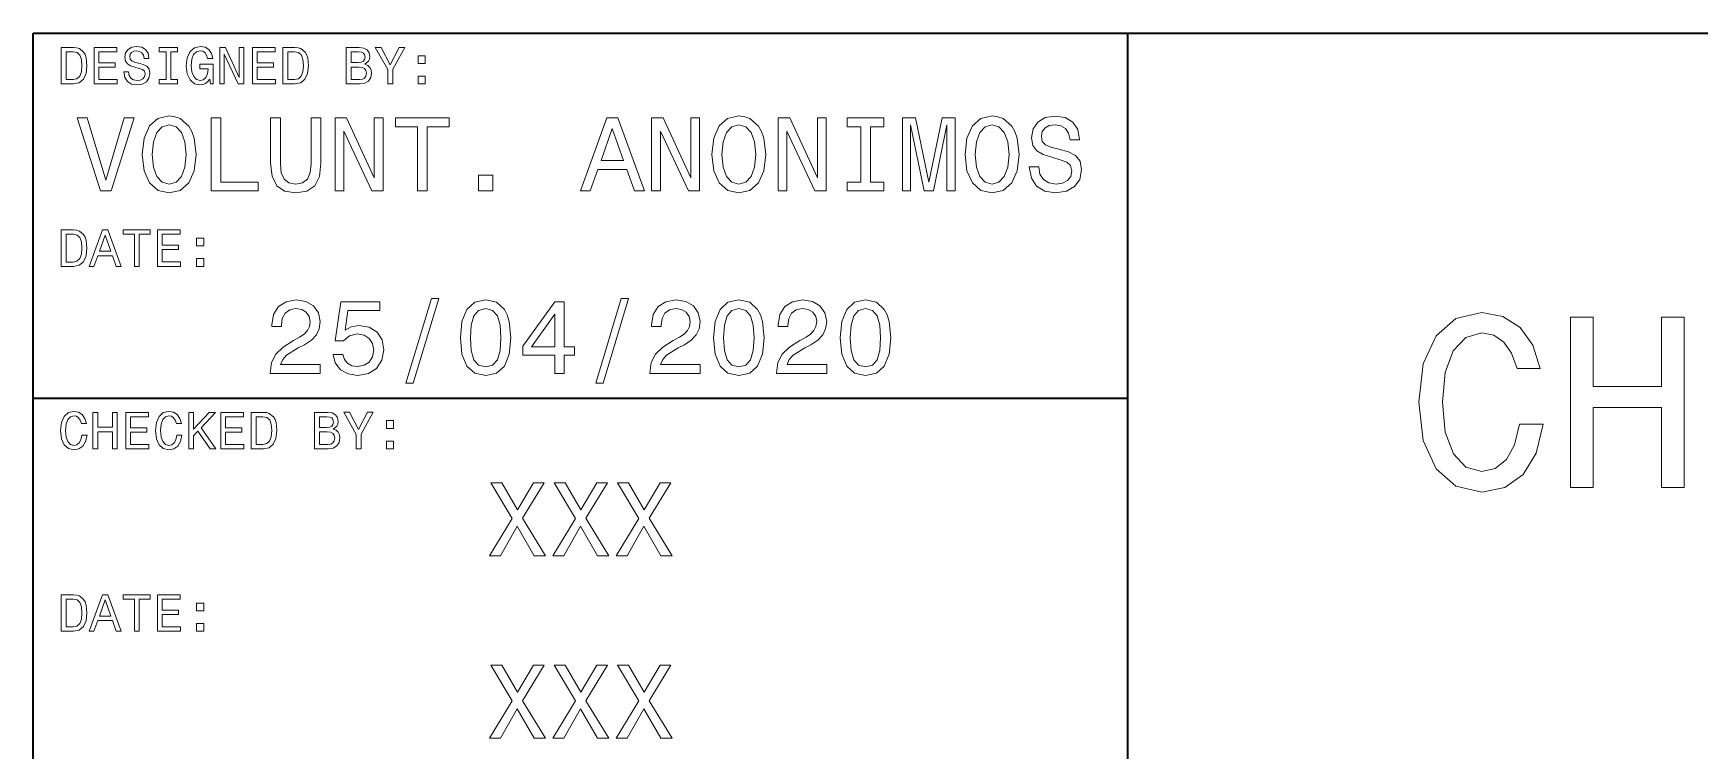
# Model space of a CAD drawing. Extents: x 0 to 841, y 0 to 594.
# Drawn here: x 631 to 699.5, y 50.5 to 80 of the extents above; entities that cross this region are included whole.
import ezdxf

# ---------------------------------------------------------------- set-up
doc = ezdxf.new("R2010")
doc.units = 0

msp = doc.modelspace()

# ---------------------------------------------------------------- linework, layer by layer
at = {"color": 7, "lineweight": 35}
for p, q in [((631, 20), (631, 80)), ((631, 80), (821, 80)), ((676, 24), (676, 80)), ((631, 65), (676, 65))]:
    msp.add_line(p, q, dxfattribs=at)
at = {"color": 7, "lineweight": 13}
for points in [[(632.648438, 79.418587), (632.149109, 79.418587), (632.149109, 77.918587), (632.648438, 77.918587), (632.884033, 77.966141), (633.059082, 78.110947), (633.167175, 78.346542), (633.206055, 78.668587), (633.171448, 78.997116), (633.128235, 79.126801), (633.067749, 79.230545), (632.892639, 79.371033), (632.778076, 79.405617)], [(632.633301, 79.239189), (632.797546, 79.206772), (632.909912, 79.107346), (632.976929, 78.930115), (632.998535, 78.668587), (632.974792, 78.415703), (632.907776, 78.238472), (632.793213, 78.132561), (632.633301, 78.097984), (632.350159, 78.097984), (632.350159, 79.239189)], [(633.497864, 77.918587), (634.448853, 77.918587), (634.448853, 78.100143), (633.696716, 78.100143), (633.696716, 78.60807), (634.366699, 78.60807), (634.366699, 78.78746), (633.696716, 78.78746), (633.696716, 79.23703), (634.43158, 79.23703), (634.43158, 79.418587), (633.497864, 79.418587)], [(634.911377, 78.413544), (634.714722, 78.413544), (634.757935, 78.184441), (634.865967, 78.015846), (635.03241, 77.914261), (635.257202, 77.877518), (635.479797, 77.912102), (635.64624, 78.007202), (635.752136, 78.156342), (635.791077, 78.353027), (635.758667, 78.530258), (635.667847, 78.644814), (635.520874, 78.720459), (635.324219, 78.776657), (635.15564, 78.817719), (635.04541, 78.865273), (634.982727, 78.934441), (634.963257, 79.042503), (634.982727, 79.139771), (635.038879, 79.213257), (635.125366, 79.26297), (635.244263, 79.280258), (635.365295, 79.258644), (635.460388, 79.200287), (635.523071, 79.103027), (635.553345, 78.971184), (635.75, 78.971184), (635.75, 78.975502), (635.715393, 79.178673), (635.613831, 79.329971), (635.453918, 79.425072), (635.237732, 79.457489), (635.043213, 79.425072), (634.891907, 79.33429), (634.794678, 79.193802), (634.760071, 79.012245), (634.788208, 78.850143), (634.8703, 78.739914), (635, 78.666428), (635.177246, 78.610229), (635.352295, 78.560516), (635.484131, 78.51297), (635.564148, 78.443802), (635.592224, 78.331413), (635.566284, 78.216858), (635.499268, 78.130402), (635.397705, 78.07637), (635.265869, 78.059074), (635.118896, 78.082855), (635.00647, 78.152016), (634.935181, 78.264404)], [(636.45459, 78.100143), (636.177979, 78.100143), (636.177979, 77.918587), (636.930115, 77.918587), (636.930115, 78.100143), (636.653442, 78.100143), (636.653442, 79.23703), (636.930115, 79.23703), (636.930115, 79.418587), (636.177979, 79.418587), (636.177979, 79.23703), (636.45459, 79.23703)], [(638.250732, 78.119598), (638.287476, 77.918587), (638.395508, 77.918587), (638.395508, 78.729103), (637.848694, 78.729103), (637.848694, 78.545387), (638.185852, 78.545387), (638.185852, 78.532417), (638.159912, 78.333572), (638.090759, 78.1866), (637.984863, 78.093658), (637.853027, 78.0634), (637.706055, 78.102303), (637.591492, 78.219017), (637.518005, 78.411385), (637.492065, 78.675072), (637.515869, 78.9366), (637.589355, 79.12896), (637.706055, 79.245674), (637.863831, 79.286743), (637.971924, 79.265129), (638.060547, 79.204613), (638.125366, 79.103027), (638.162109, 78.966858), (638.376099, 78.966858), (638.319885, 79.174347), (638.213989, 79.329971), (638.064819, 79.425072), (637.876831, 79.459656), (637.630432, 79.405617), (637.444519, 79.247841), (637.325623, 78.999275), (637.284607, 78.668587), (637.325623, 78.335732), (637.444519, 78.087173), (637.619568, 77.92939), (637.840088, 77.877518), (637.963257, 77.894814), (638.073486, 77.938042), (638.168579, 78.013687)], [(638.663574, 77.918587), (638.842957, 77.918587), (638.842957, 79.148415), (639.417847, 77.918587), (639.649109, 77.918587), (639.649109, 79.418587), (639.46759, 79.418587), (639.46759, 78.188759), (638.899109, 79.418587), (638.663574, 79.418587)], [(640.003601, 77.918587), (640.95459, 77.918587), (640.95459, 78.100143), (640.202454, 78.100143), (640.202454, 78.60807), (640.872498, 78.60807), (640.872498, 78.78746), (640.202454, 78.78746), (640.202454, 79.23703), (640.937317, 79.23703), (640.937317, 79.418587), (640.003601, 79.418587)], [(641.75647, 79.418587), (641.257202, 79.418587), (641.257202, 77.918587), (641.75647, 77.918587), (641.992065, 77.966141), (642.167175, 78.110947), (642.275208, 78.346542), (642.314148, 78.668587), (642.279541, 78.997116), (642.236328, 79.126801), (642.175781, 79.230545), (642.000732, 79.371033), (641.886169, 79.405617)], [(641.741333, 79.239189), (641.90564, 79.206772), (642.018005, 79.107346), (642.085022, 78.930115), (642.106628, 78.668587), (642.082825, 78.415703), (642.015869, 78.238472), (641.901306, 78.132561), (641.741333, 78.097984), (641.458191, 78.097984), (641.458191, 79.239189)], [(644.631104, 78.729103), (644.78241, 78.854469), (644.82135, 78.938759), (644.83429, 79.042503), (644.806213, 79.204613), (644.721924, 79.321327), (644.585754, 79.392647), (644.395508, 79.418587), (643.861694, 79.418587), (643.861694, 77.918587), (644.425781, 77.918587), (644.626831, 77.948845), (644.77594, 78.03746), (644.868896, 78.177956), (644.901306, 78.368156), (644.881836, 78.495674), (644.829956, 78.601585), (644.745667, 78.67939)], [(644.354492, 78.796112), (644.060547, 78.796112), (644.060547, 79.239189), (644.371765, 79.239189), (644.488464, 79.226227), (644.570618, 79.187317), (644.6203, 79.120316), (644.637634, 79.020889), (644.618164, 78.921471), (644.566284, 78.852303), (644.477661, 78.809074)], [(645.774475, 77.918587), (645.774475, 78.525932), (646.267273, 79.420746), (646.04248, 79.420746), (645.672913, 78.709656), (645.299011, 79.420746), (645.059082, 79.420746), (645.573486, 78.51297), (645.573486, 77.918587)], [(646.814148, 78.757202), (647.112366, 78.757202), (647.112366, 79.079247), (646.814148, 79.079247)], [(644.402039, 78.097984), (644.060547, 78.097984), (644.060547, 78.614555), (644.382568, 78.614555), (644.518738, 78.599426), (644.615967, 78.554031), (644.674377, 78.476227), (644.693787, 78.363831), (644.674377, 78.244957), (644.6203, 78.162827), (644.529541, 78.113113)], [(646.814148, 77.918587), (647.112366, 77.918587), (647.112366, 78.240631), (646.814148, 78.240631)], [(634.734863, 76.524498), (633.982727, 73.969742), (633.208984, 76.524498), (632.798279, 76.524498), (633.766602, 73.520172), (634.198853, 73.520172), (635.145569, 76.524498)], [(635.47406, 75.020172), (635.55188, 74.345818), (635.776672, 73.848701), (636.126831, 73.541786), (636.585022, 73.438042), (637.03894, 73.541786), (637.393372, 73.848701), (637.613831, 74.345818), (637.695984, 75.020172), (637.613831, 75.690201), (637.518738, 75.962532), (637.393372, 76.187317), (637.03894, 76.494232), (636.822815, 76.572044), (636.585022, 76.602303), (636.122498, 76.494232), (635.772339, 76.191643), (635.55188, 75.694527)], [(635.889099, 75.020172), (635.936646, 75.543228), (636.079285, 75.927956), (636.299744, 76.161385), (636.585022, 76.243515), (636.866028, 76.161385), (637.086487, 75.92363), (637.229126, 75.538902), (637.281006, 75.020172), (637.229126, 74.497116), (637.086487, 74.112389), (636.866028, 73.87896), (636.585022, 73.801155), (636.299744, 73.87896), (636.079285, 74.112389), (635.936646, 74.492798)], [(638.309814, 73.520172), (640.237793, 73.520172), (640.237793, 73.883286), (638.70752, 73.883286), (638.70752, 76.520172), (638.309814, 76.520172)], [(640.756531, 74.661385), (640.817017, 74.12104), (641.007202, 73.736313), (641.327087, 73.515846), (641.789673, 73.438042), (642.247864, 73.515846), (642.567749, 73.736313), (642.757935, 74.116714), (642.822815, 74.661385), (642.822815, 76.520172), (642.420776, 76.520172), (642.420776, 74.639771), (642.381897, 74.272331), (642.265137, 74.008644), (642.066284, 73.853027), (641.789673, 73.801155), (641.504333, 73.853027), (641.305481, 74.008644), (641.188782, 74.268013), (641.154175, 74.639771), (641.154175, 76.520172), (640.756531, 76.520172)], [(643.406372, 73.520172), (643.765137, 73.520172), (643.765137, 75.979828), (644.915039, 73.520172), (645.377563, 73.520172), (645.377563, 76.520172), (645.014404, 76.520172), (645.014404, 74.060516), (643.877563, 76.520172), (643.406372, 76.520172)], [(646.79541, 73.520172), (647.193115, 73.520172), (647.193115, 76.157059), (648.100891, 76.157059), (648.100891, 76.520172), (645.883301, 76.520172), (645.883301, 76.157059), (646.79541, 76.157059)], [(653.487061, 73.520172), (653.884766, 73.520172), (654.200317, 74.402016), (655.397705, 74.402016), (655.713257, 73.520172), (656.119629, 73.520172), (655.021667, 76.524498), (654.580688, 76.524498)], [(654.338623, 74.769455), (654.801147, 76.092216), (655.263733, 74.769455)], [(656.417908, 73.520172), (656.776672, 73.520172), (656.776672, 75.979828), (657.926514, 73.520172), (658.389099, 73.520172), (658.389099, 76.520172), (658.02594, 76.520172), (658.02594, 74.060516), (656.889099, 76.520172), (656.417908, 76.520172)], [(658.894836, 75.020172), (658.972656, 74.345818), (659.197449, 73.848701), (659.547607, 73.541786), (660.005798, 73.438042), (660.459656, 73.541786), (660.814148, 73.848701), (661.034607, 74.345818), (661.11676, 75.020172), (661.034607, 75.690201), (660.939514, 75.962532), (660.814148, 76.187317), (660.459656, 76.494232), (660.24353, 76.572044), (660.005798, 76.602303), (659.543274, 76.494232), (659.193115, 76.191643), (658.972656, 75.694527)], [(659.309814, 75.020172), (659.357361, 75.543228), (659.5, 75.927956), (659.720459, 76.161385), (660.005798, 76.243515), (660.286743, 76.161385), (660.507202, 75.92363), (660.649902, 75.538902), (660.701782, 75.020172), (660.649902, 74.497116), (660.507202, 74.112389), (660.286743, 73.87896), (660.005798, 73.801155), (659.720459, 73.87896), (659.5, 74.112389), (659.357361, 74.492798)], [(661.622498, 73.520172), (661.981323, 73.520172), (661.981323, 75.979828), (663.131165, 73.520172), (663.593689, 73.520172), (663.593689, 76.520172), (663.230591, 76.520172), (663.230591, 74.060516), (662.093689, 76.520172), (661.622498, 76.520172)], [(665.011536, 73.883286), (664.458252, 73.883286), (664.458252, 73.520172), (665.962585, 73.520172), (665.962585, 73.883286), (665.409241, 73.883286), (665.409241, 76.157059), (665.962585, 76.157059), (665.962585, 76.520172), (664.458252, 76.520172), (664.458252, 76.157059), (665.011536, 76.157059)], [(666.731995, 73.520172), (667.06488, 73.520172), (667.06488, 76.243515), (667.626831, 73.520172), (667.998596, 73.520172), (668.556213, 76.243515), (668.556213, 73.520172), (668.893372, 73.520172), (668.893372, 76.520172), (668.366028, 76.520172), (667.812683, 73.874641), (667.263733, 76.520172), (666.731995, 76.520172)], [(669.304077, 75.020172), (669.381897, 74.345818), (669.606628, 73.848701), (669.956787, 73.541786), (670.415039, 73.438042), (670.868896, 73.541786), (671.223389, 73.848701), (671.443848, 74.345818), (671.52594, 75.020172), (671.443848, 75.690201), (671.348755, 75.962532), (671.223389, 76.187317), (670.868896, 76.494232), (670.652771, 76.572044), (670.415039, 76.602303), (669.952454, 76.494232), (669.602356, 76.191643), (669.381897, 75.694527)], [(669.719055, 75.020172), (669.766602, 75.543228), (669.909241, 75.927956), (670.1297, 76.161385), (670.415039, 76.243515), (670.695984, 76.161385), (670.916443, 75.92363), (671.059082, 75.538902), (671.110962, 75.020172), (671.059082, 74.497116), (670.916443, 74.112389), (670.695984, 73.87896), (670.415039, 73.801155), (670.1297, 73.87896), (669.909241, 74.112389), (669.766602, 74.492798)], [(672.334351, 74.510086), (671.940979, 74.510086), (672.027405, 74.051872), (672.24353, 73.714699), (672.576416, 73.511528), (673.02594, 73.438042), (673.471191, 73.507202), (673.804077, 73.697403), (674.015869, 73.995674), (674.093689, 74.389046), (674.02887, 74.743515), (673.84729, 74.972618), (673.553345, 75.123917), (673.159973, 75.236313), (672.822815, 75.318443), (672.602356, 75.413544), (672.47699, 75.551872), (672.438049, 75.768013), (672.47699, 75.962532), (672.589355, 76.109512), (672.762268, 76.208931), (673, 76.243515), (673.242126, 76.200287), (673.432312, 76.083572), (673.557678, 75.889046), (673.618164, 75.625359), (674.011536, 75.625359), (674.011536, 75.634003), (673.942383, 76.040344), (673.739197, 76.342941), (673.419312, 76.533142), (672.987061, 76.597984), (672.598022, 76.533142), (672.29541, 76.351585), (672.100891, 76.070602), (672.031738, 75.707489), (672.087952, 75.383286), (672.252197, 75.162827), (672.511536, 75.015846), (672.866028, 74.903458), (673.216187, 74.804031), (673.479858, 74.708931), (673.639771, 74.570602), (673.695984, 74.345818), (673.644104, 74.116714), (673.510132, 73.943802), (673.306946, 73.835732), (673.043274, 73.801155), (672.749329, 73.848701), (672.524536, 73.98703), (672.381897, 74.211815)], [(649.298279, 73.520172), (649.894836, 73.520172), (649.894836, 74.164261), (649.298279, 74.164261)], [(632.648438, 71.918587), (632.149109, 71.918587), (632.149109, 70.418587), (632.648438, 70.418587), (632.884033, 70.466141), (633.059082, 70.610947), (633.167175, 70.846542), (633.206055, 71.168587), (633.171448, 71.497116), (633.128235, 71.626801), (633.067749, 71.730545), (632.892639, 71.871033), (632.778076, 71.905617)], [(632.633301, 71.739189), (632.797546, 71.706772), (632.909912, 71.607346), (632.976929, 71.430115), (632.998535, 71.168587), (632.974792, 70.915703), (632.907776, 70.738472), (632.793213, 70.632561), (632.633301, 70.597984), (632.350159, 70.597984), (632.350159, 71.739189)], [(633.294678, 70.418587), (633.49353, 70.418587), (633.651306, 70.859512), (634.25, 70.859512), (634.407776, 70.418587), (634.610962, 70.418587), (634.061951, 71.920746), (633.841492, 71.920746)], [(633.720459, 71.043228), (633.951721, 71.704613), (634.182983, 71.043228)], [(635.153442, 70.418587), (635.352295, 70.418587), (635.352295, 71.73703), (635.806213, 71.73703), (635.806213, 71.918587), (634.697388, 71.918587), (634.697388, 71.73703), (635.153442, 71.73703)], [(636.100159, 70.418587), (637.051147, 70.418587), (637.051147, 70.600143), (636.299011, 70.600143), (636.299011, 71.10807), (636.968994, 71.10807), (636.968994, 71.28746), (636.299011, 71.28746), (636.299011, 71.73703), (637.033875, 71.73703), (637.033875, 71.918587), (636.100159, 71.918587)], [(637.706055, 71.257202), (638.004333, 71.257202), (638.004333, 71.579247), (637.706055, 71.579247)], [(637.706055, 70.418587), (638.004333, 70.418587), (638.004333, 70.740631), (637.706055, 70.740631)], [(640.734863, 66.020172), (642.796814, 66.020172), (642.796814, 66.39193), (641.167114, 66.39193), (641.257935, 66.5951), (641.413513, 66.763687), (641.893372, 67.070602), (642.148376, 67.200287), (642.433716, 67.386169), (642.636902, 67.602303), (642.753601, 67.857346), (642.796814, 68.146973), (642.723328, 68.510086), (642.520142, 68.795387), (642.208923, 68.976944), (641.806885, 69.041786), (641.391907, 68.9683), (641.076355, 68.765129), (640.873169, 68.440918), (640.804016, 68.01297), (640.804016, 67.952446), (641.197388, 67.952446), (641.197388, 67.98703), (641.236328, 68.280975), (641.353027, 68.497116), (641.538879, 68.635445), (641.785278, 68.682999), (642.036011, 68.639771), (642.221924, 68.5317), (642.342957, 68.363113), (642.386169, 68.151299), (642.355896, 67.952446), (642.273743, 67.783859), (642.135437, 67.636887), (641.945251, 67.507202), (641.690186, 67.368874), (641.266541, 67.100861), (640.968262, 66.815559), (640.791077, 66.469742), (640.734863, 66.033142)], [(643.319885, 66.802589), (643.414978, 66.448128), (643.62677, 66.171471), (643.938049, 65.998558), (644.335754, 65.933716), (644.772339, 66.011528), (645.113831, 66.223343), (645.329956, 66.560516), (645.412109, 66.992798), (645.338623, 67.394814), (645.131104, 67.710373), (644.806885, 67.913544), (644.387573, 67.98703), (644.063416, 67.935158), (643.812683, 67.792503), (643.933716, 68.600861), (645.247803, 68.600861), (645.247803, 68.95533), (643.644104, 68.95533), (643.406311, 67.364555), (643.752136, 67.364555), (644.002869, 67.567726), (644.322754, 67.641212), (644.599426, 67.593658), (644.811218, 67.45533), (644.945251, 67.243515), (644.992798, 66.971184), (644.945251, 66.698845), (644.806885, 66.48703), (644.595093, 66.353027), (644.322754, 66.305473), (644.093628, 66.335732), (643.916443, 66.435158), (643.786743, 66.590775), (643.721924, 66.802589)], [(646.319885, 65.618156), (646.618164, 65.618156), (647.664246, 69.102303), (647.361694, 69.102303)], [(648.554749, 67.485588), (648.619568, 66.806915), (648.822754, 66.322769), (649.146973, 66.028816), (649.596558, 65.933716), (650.041809, 66.028816), (650.365967, 66.322769), (650.564819, 66.806915), (650.633972, 67.485588), (650.564819, 68.159943), (650.482727, 68.427956), (650.365967, 68.648415), (650.041809, 68.94236), (649.596558, 69.041786), (649.146973, 68.94236), (648.822754, 68.644089), (648.619568, 68.159943)], [(648.969727, 67.485588), (649.004333, 68.008644), (649.112366, 68.384727), (649.306885, 68.605186), (649.596558, 68.682999), (649.881836, 68.605186), (650.076355, 68.384727), (650.184448, 68.008644), (650.218994, 67.485588), (650.184448, 66.958214), (650.076355, 66.58213), (649.881836, 66.361671), (649.596558, 66.288185), (649.306885, 66.361671), (649.112366, 66.58213), (649.004333, 66.958214)], [(652.436584, 66.020172), (652.825623, 66.020172), (652.825623, 66.763687), (653.253601, 66.763687), (653.253601, 67.109512), (652.825623, 67.109512), (652.825623, 68.95533), (652.432251, 68.95533), (651.118164, 67.144089), (651.118164, 66.763687), (652.436584, 66.763687)], [(654.12677, 65.618156), (654.425049, 65.618156), (655.471191, 69.102303), (655.168579, 69.102303)], [(656.348694, 66.020172), (658.410645, 66.020172), (658.410645, 66.39193), (656.780945, 66.39193), (656.871765, 66.5951), (657.027344, 66.763687), (657.507202, 67.070602), (657.762268, 67.200287), (658.047546, 67.386169), (658.250732, 67.602303), (658.367432, 67.857346), (658.410645, 68.146973), (658.337158, 68.510086), (658.133972, 68.795387), (657.822754, 68.976944), (657.420715, 69.041786), (657.005737, 68.9683), (656.690186, 68.765129), (656.487, 68.440918), (656.417847, 68.01297), (656.417847, 67.952446), (656.811218, 67.952446), (656.811218, 67.98703), (656.850159, 68.280975), (656.966858, 68.497116), (657.15271, 68.635445), (657.399109, 68.682999), (657.649841, 68.639771), (657.835754, 68.5317), (657.956787, 68.363113), (658, 68.151299), (657.969727, 67.952446), (657.887573, 67.783859), (657.749268, 67.636887), (657.559082, 67.507202), (657.304016, 67.368874), (656.880371, 67.100861), (656.582153, 66.815559), (656.404907, 66.469742), (656.348694, 66.033142)], [(658.963989, 67.485588), (659.028809, 66.806915), (659.231995, 66.322769), (659.556213, 66.028816), (660.005737, 65.933716), (660.450989, 66.028816), (660.775208, 66.322769), (660.97406, 66.806915), (661.043213, 67.485588), (660.97406, 68.159943), (660.891907, 68.427956), (660.775208, 68.648415), (660.450989, 68.94236), (660.005737, 69.041786), (659.556213, 68.94236), (659.231995, 68.644089), (659.028809, 68.159943)], [(659.378967, 67.485588), (659.413513, 68.008644), (659.521606, 68.384727), (659.716125, 68.605186), (660.005737, 68.682999), (660.291077, 68.605186), (660.485596, 68.384727), (660.593628, 68.008644), (660.628235, 67.485588), (660.593628, 66.958214), (660.485596, 66.58213), (660.291077, 66.361671), (660.005737, 66.288185), (659.716125, 66.361671), (659.521606, 66.58213), (659.413513, 66.958214)], [(661.553284, 66.020172), (663.615295, 66.020172), (663.615295, 66.39193), (661.985596, 66.39193), (662.076355, 66.5951), (662.231995, 66.763687), (662.711792, 67.070602), (662.966858, 67.200287), (663.252136, 67.386169), (663.455322, 67.602303), (663.572021, 67.857346), (663.615295, 68.146973), (663.541809, 68.510086), (663.338623, 68.795387), (663.027344, 68.976944), (662.625366, 69.041786), (662.210388, 68.9683), (661.894775, 68.765129), (661.69165, 68.440918), (661.622498, 68.01297), (661.622498, 67.952446), (662.015869, 67.952446), (662.015869, 67.98703), (662.054749, 68.280975), (662.171448, 68.497116), (662.357361, 68.635445), (662.60376, 68.682999), (662.854431, 68.639771), (663.040344, 68.5317), (663.161377, 68.363113), (663.20459, 68.151299), (663.174316, 67.952446), (663.092224, 67.783859), (662.953857, 67.636887), (662.763672, 67.507202), (662.508667, 67.368874), (662.085022, 67.100861), (661.786743, 66.815559), (661.609497, 66.469742), (661.553284, 66.033142)], [(664.168579, 67.485588), (664.233398, 66.806915), (664.436584, 66.322769), (664.760803, 66.028816), (665.210388, 65.933716), (665.65564, 66.028816), (665.979797, 66.322769), (666.17865, 66.806915), (666.247803, 67.485588), (666.17865, 68.159943), (666.096558, 68.427956), (665.979797, 68.648415), (665.65564, 68.94236), (665.210388, 69.041786), (664.760803, 68.94236), (664.436584, 68.644089), (664.233398, 68.159943)], [(664.583557, 67.485588), (664.618164, 68.008644), (664.726196, 68.384727), (664.920715, 68.605186), (665.210388, 68.682999), (665.495667, 68.605186), (665.690186, 68.384727), (665.798279, 68.008644), (665.832825, 67.485588), (665.798279, 66.958214), (665.690186, 66.58213), (665.495667, 66.361671), (665.210388, 66.288185), (664.920715, 66.361671), (664.726196, 66.58213), (664.618164, 66.958214)], [(692.093689, 63.935879), (691.891968, 63.088615), (691.559082, 62.483429), (691.095093, 62.110229), (690.550476, 61.989193), (689.894836, 62.17075), (689.380432, 62.715416), (689.037476, 63.603024), (688.926514, 64.833572), (689.037476, 66.054031), (689.370361, 66.951729), (689.884766, 67.496399), (690.550476, 67.688042), (691.034607, 67.587173), (691.44812, 67.304756), (691.770935, 66.850861), (691.992798, 66.225502), (692.95105, 66.225502), (692.648438, 67.183716), (692.123962, 67.909943), (691.407776, 68.363831), (690.550476, 68.525215), (689.481262, 68.273056), (688.664307, 67.567001), (688.139771, 66.407059), (687.958252, 64.833572), (688.139771, 63.260086), (688.664307, 62.100143), (689.481262, 61.384007), (690.550476, 61.14193), (691.488464, 61.333572), (692.244995, 61.868156), (692.779541, 62.745678), (693.061951, 63.935879)], [(651.481262, 67.109512), (652.436584, 68.453888), (652.436584, 67.109512)], [(694.19165, 61.333572), (695.1297, 61.333572), (695.1297, 64.621758), (697.933716, 64.621758), (697.933716, 61.333572), (698.861694, 61.333572), (698.861694, 68.333572), (697.933716, 68.333572), (697.933716, 65.479103), (695.1297, 65.479103), (695.1297, 68.333572), (694.19165, 68.333572)], [(633.000732, 63.476223), (632.95752, 63.294666), (632.886169, 63.164986), (632.786743, 63.085014), (632.670044, 63.059078), (632.529541, 63.09798), (632.419312, 63.214695), (632.345825, 63.4049), (632.322021, 63.668587), (632.345825, 63.930115), (632.417175, 64.122475), (632.527405, 64.239189), (632.670044, 64.280258), (632.773804, 64.258644), (632.862366, 64.198128), (632.93158, 64.100861), (632.979126, 63.966858), (633.184448, 63.966858), (633.119568, 64.172188), (633.007202, 64.327812), (632.85376, 64.425072), (632.670044, 64.459656), (632.440918, 64.405617), (632.265869, 64.254318), (632.153442, 64.00576), (632.114563, 63.668587), (632.153442, 63.331409), (632.265869, 63.082851), (632.440918, 62.929394), (632.670044, 62.877522), (632.871033, 62.918587), (633.033142, 63.033138), (633.147705, 63.22118), (633.208191, 63.476223)], [(633.450317, 62.918587), (633.651306, 62.918587), (633.651306, 63.623199), (634.252136, 63.623199), (634.252136, 62.918587), (634.450989, 62.918587), (634.450989, 64.418587), (634.252136, 64.418587), (634.252136, 63.806915), (633.651306, 63.806915), (633.651306, 64.418587), (633.450317, 64.418587)], [(634.799011, 62.918587), (635.75, 62.918587), (635.75, 63.100143), (634.997864, 63.100143), (634.997864, 63.608067), (635.667847, 63.608067), (635.667847, 63.787464), (634.997864, 63.787464), (634.997864, 64.23703), (635.732727, 64.23703), (635.732727, 64.418587), (634.799011, 64.418587)], [(636.904175, 63.476223), (636.860962, 63.294666), (636.789612, 63.164986), (636.690186, 63.085014), (636.573486, 63.059078), (636.432983, 63.09798), (636.322754, 63.214695), (636.249268, 63.4049), (636.225525, 63.668587), (636.249268, 63.930115), (636.320618, 64.122475), (636.430847, 64.239189), (636.573486, 64.280258), (636.677246, 64.258644), (636.765869, 64.198128), (636.835022, 64.100861), (636.882568, 63.966858), (637.087891, 63.966858), (637.023071, 64.172188), (636.910645, 64.327812), (636.757202, 64.425072), (636.573486, 64.459656), (636.34436, 64.405617), (636.169312, 64.254318), (636.056946, 64.00576), (636.018005, 63.668587), (636.056946, 63.331409), (636.169312, 63.082851), (636.34436, 62.929394), (636.573486, 62.877522), (636.774475, 62.918587), (636.936584, 63.033138), (637.051147, 63.22118), (637.111694, 63.476223)], [(637.386169, 62.918587), (637.585022, 62.918587), (637.585022, 63.45245), (637.762268, 63.642651), (638.265869, 62.918587), (638.507935, 62.918587), (637.90271, 63.787464), (638.490662, 64.418587), (638.226929, 64.418587), (637.585022, 63.724781), (637.585022, 64.418587), (637.386169, 64.418587)], [(638.702454, 62.918587), (639.653442, 62.918587), (639.653442, 63.100143), (638.901306, 63.100143), (638.901306, 63.608067), (639.57135, 63.608067), (639.57135, 63.787464), (638.901306, 63.787464), (638.901306, 64.23703), (639.636169, 64.23703), (639.636169, 64.418587), (638.702454, 64.418587)], [(640.455322, 64.418587), (639.956055, 64.418587), (639.956055, 62.918587), (640.455322, 62.918587), (640.690918, 62.966137), (640.865967, 63.11095), (640.97406, 63.346542), (641.012939, 63.668587), (640.978394, 63.997116), (640.935181, 64.126801), (640.874634, 64.230545), (640.699585, 64.371033), (640.585022, 64.405617)], [(643.329956, 63.729107), (643.481262, 63.854465), (643.520203, 63.938759), (643.533142, 64.042503), (643.505066, 64.204613), (643.420776, 64.321327), (643.284607, 64.392647), (643.09436, 64.418587), (642.560547, 64.418587), (642.560547, 62.918587), (643.124634, 62.918587), (643.325623, 62.948845), (643.474792, 63.037464), (643.567749, 63.177952), (643.600159, 63.368153), (643.580688, 63.495678), (643.528809, 63.601585), (643.444519, 63.679394)], [(644.473328, 62.918587), (644.473328, 63.525936), (644.966125, 64.420746), (644.741333, 64.420746), (644.371765, 63.709652), (643.997864, 64.420746), (643.757935, 64.420746), (644.272339, 63.512966), (644.272339, 62.918587)], [(640.440186, 64.239189), (640.604492, 64.206772), (640.716858, 64.107346), (640.783875, 63.930115), (640.805481, 63.668587), (640.781677, 63.415707), (640.714722, 63.238472), (640.600159, 63.132565), (640.440186, 63.09798), (640.157043, 63.09798), (640.157043, 64.239189)], [(643.053345, 63.796108), (642.759338, 63.796108), (642.759338, 64.239189), (643.070618, 64.239189), (643.187317, 64.226227), (643.26947, 64.187317), (643.319153, 64.120316), (643.336426, 64.020889), (643.317017, 63.921467), (643.265137, 63.852303), (643.176514, 63.809078)], [(645.512939, 63.757202), (645.811218, 63.757202), (645.811218, 64.079247), (645.512939, 64.079247)], [(643.100891, 63.09798), (642.759338, 63.09798), (642.759338, 63.614552), (643.081421, 63.614552), (643.21759, 63.599422), (643.314819, 63.554035), (643.373169, 63.476223), (643.392639, 63.363831), (643.373169, 63.244957), (643.319153, 63.162823), (643.228394, 63.11311)], [(645.512939, 62.918587), (645.811218, 62.918587), (645.811218, 63.240631), (645.512939, 63.240631)], [(649.752197, 58.520172), (650.206055, 58.520172), (650.893372, 59.734871), (651.593689, 58.520172), (652.05188, 58.520172), (651.113831, 60.0634), (652.004333, 61.524494), (651.567749, 61.524494), (650.906372, 60.413544), (650.257935, 61.524494), (649.804077, 61.524494), (650.690247, 60.059078)], [(652.354492, 58.520172), (652.80835, 58.520172), (653.495667, 59.734871), (654.195984, 58.520172), (654.654175, 58.520172), (653.716125, 60.0634), (654.606628, 61.524494), (654.170044, 61.524494), (653.508667, 60.413544), (652.860229, 61.524494), (652.406372, 61.524494), (653.292542, 60.059078)], [(654.956787, 58.520172), (655.410706, 58.520172), (656.098022, 59.734871), (656.798279, 58.520172), (657.25647, 58.520172), (656.318481, 60.0634), (657.208923, 61.524494), (656.772339, 61.524494), (656.110962, 60.413544), (655.462524, 61.524494), (655.008667, 61.524494), (655.894836, 60.059078)], [(632.648438, 56.918587), (632.149109, 56.918587), (632.149109, 55.418587), (632.648438, 55.418587), (632.884033, 55.466137), (633.059082, 55.61095), (633.167175, 55.846542), (633.206055, 56.168587), (633.171448, 56.497116), (633.128235, 56.626801), (633.067749, 56.730545), (632.892639, 56.871037), (632.778076, 56.905617)], [(633.294678, 55.418587), (633.49353, 55.418587), (633.651306, 55.859509), (634.25, 55.859509), (634.407776, 55.418587), (634.610962, 55.418587), (634.061951, 56.92075), (633.841492, 56.92075)], [(635.153442, 55.418587), (635.352295, 55.418587), (635.352295, 56.73703), (635.806213, 56.73703), (635.806213, 56.918587), (634.697388, 56.918587), (634.697388, 56.73703), (635.153442, 56.73703)], [(636.100159, 55.418587), (637.051147, 55.418587), (637.051147, 55.600143), (636.299011, 55.600143), (636.299011, 56.108067), (636.968994, 56.108067), (636.968994, 56.287464), (636.299011, 56.287464), (636.299011, 56.73703), (637.033875, 56.73703), (637.033875, 56.918587), (636.100159, 56.918587)], [(632.633301, 56.739193), (632.797546, 56.706772), (632.909912, 56.607349), (632.976929, 56.430115), (632.998535, 56.168587), (632.974792, 55.915707), (632.907776, 55.738472), (632.793213, 55.632565), (632.633301, 55.59798), (632.350159, 55.59798), (632.350159, 56.739193)], [(633.720459, 56.043228), (633.951721, 56.704609), (634.182983, 56.043228)], [(637.706055, 56.257202), (638.004333, 56.257202), (638.004333, 56.57925), (637.706055, 56.57925)], [(637.706055, 55.418587), (638.004333, 55.418587), (638.004333, 55.740631), (637.706055, 55.740631)], [(649.752197, 51.020172), (650.206055, 51.020172), (650.893372, 52.234871), (651.593689, 51.020172), (652.05188, 51.020172), (651.113831, 52.5634), (652.004333, 54.024494), (651.567749, 54.024494), (650.906372, 52.913544), (650.257935, 54.024494), (649.804077, 54.024494), (650.690247, 52.559078)], [(652.354492, 51.020172), (652.80835, 51.020172), (653.495667, 52.234871), (654.195984, 51.020172), (654.654175, 51.020172), (653.716125, 52.5634), (654.606628, 54.024494), (654.170044, 54.024494), (653.508667, 52.913544), (652.860229, 54.024494), (652.406372, 54.024494), (653.292542, 52.559078)], [(654.956787, 51.020172), (655.410706, 51.020172), (656.098022, 52.234871), (656.798279, 51.020172), (657.25647, 51.020172), (656.318481, 52.5634), (657.208923, 54.024494), (656.772339, 54.024494), (656.110962, 52.913544), (655.462524, 54.024494), (655.008667, 54.024494), (655.894836, 52.559078)]]:
    msp.add_lwpolyline(points, close=True, dxfattribs=at)

doc.saveas('drawing.dxf')
